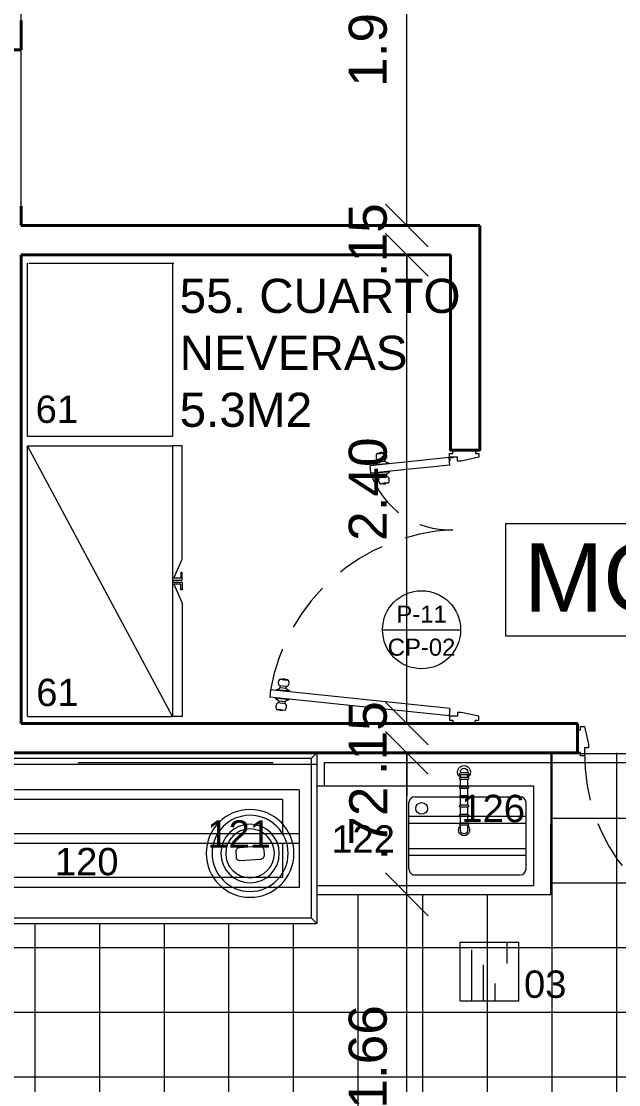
# Model space of a CAD drawing. Header units: inches. Extents: x 99003 to 99155, y 101852 to 101926.
# Drawn here: x 99047.94 to 99051, y 101909.7 to 101915.15 of the extents above; entities that cross this region are included whole.
import ezdxf
from ezdxf.enums import TextEntityAlignment as Align

# ---------------------------------------------------------------- set-up
doc = ezdxf.new("R2010")
doc.units = ezdxf.units.IN
doc.header["$MEASUREMENT"] = 0
doc.linetypes.add('DASHDOTX2', pattern=[2, 1, -0.5, 0, -0.5])
doc.linetypes.add('HIDDEN', pattern=[0.375, 0.25, -0.125])
for name, color, linetype, lineweight in [('5- 0.18 (muebles fijos)', 3, 'Continuous', 18), ('A_ACHU-1', 253, 'Continuous', 0), ('A_CARP-MAD', 46, 'Continuous', 18), ('A_EJES', 75, 'DASHDOTX2', 5), ('A_MUEB-FIJO', 3, 'Continuous', 15), ('A_MURO', 7, 'Continuous', 40), ('A_PISO-ACHU', 251, 'Continuous', 0), ('A_PROY', 16, 'HIDDEN', 5), ('A_PUER', 134, 'Continuous', 18), ('A_TEXT', 154, 'Continuous', 0), ('A_TEXT-DIM', 54, 'Continuous', 13), ('A_TEXT-IDEN', 5, 'Continuous', 18), ('A_TEXT-NOTA', 53, 'Continuous', 20), ('MOBILIARIO', 3, 'Continuous', 15)]:
    doc.layers.add(name, color=color, linetype=linetype, lineweight=lineweight)
doc.styles.add('ARIAL', font='arial.ttf')
doc.styles.add('DIM', font='arial.ttf')
doc.dimstyles.new('BAN_REP_1-125', dxfattribs={"dimtxt": 0.195, "dimasz": 0.2188, "dimexe": 0.15, "dimexo": 0.03, "dimgap": 0.1, "dimtad": 1, "dimzin": 4, "dimdsep": 46, "dimtxsty": 'ARIAL', "dimblk": 'OBLIQUE', "dimcen": 0.1, "dimse1": 1, "dimse2": 1, "dimclrd": 256, "dimclre": 256, "dimclrt": 256, "dimadec": 0, "dimazin": 0, "dimtfac": 1, "dimtix": 1, "dimtofl": 0, "dimtmove": 1, "dimatfit": 3, "dimldrblk": 'OPEN90', "dimfxl": 1, "dimtolj": 1, "dimtzin": 0, "dimlwd": -1, "dimlwe": -1, "dimarcsym": 0})

# ---------------------------------------------------------------- blocks, each defined once
blk = doc.blocks.new('MD-200-7C-flat-1')
at = {"color": 3}
for p, q in [((-12.4, 174.6), (1847.8, 307.1)), ((1847.8, 307.1), (1910, -565.7)), ((-12.4, 174.6), (49.7, -698.2)), ((1910, -565.7), (49.7, -698.2))]:
    blk.add_line(p, q, dxfattribs=at)
at = {"color": 4}
for p, q in [((19.6, 146.8), (1820, 275)), ((1820, 275), (1847.8, 307.1)), ((1820, 275), (1878, -537.9)), ((19.6, 146.8), (-12.4, 174.6)), ((19.6, 146.8), (77.5, -666.2)), ((1878, -537.9), (77.5, -666.2)), ((1878, -537.9), (1910, -565.7)), ((77.5, -666.2), (49.7, -698.2))]:
    blk.add_line(p, q, dxfattribs=at)
at = {"color": 4, "ltscale": 10}
blk.add_line((-8.2, 114.7), (1852.1, 247.2), dxfattribs=at)
blk = doc.blocks.new('VS')
at = {"color": 0, "linetype": 'ByBlock'}
for radius in [150, 125]:
    blk.add_circle((0, 0), radius, dxfattribs=at)
blk = doc.blocks.new('CUBO')
at = {"color": 0, "linetype": 'ByBlock'}
blk.add_lwpolyline([(-52.6, 32.8), (52.6, 32.8, -0.414214), (72.6, 12.8), (72.6, -12.8, -0.414214), (52.6, -32.8), (-52.6, -32.8, -0.414214), (-72.6, -12.8), (-72.6, 12.8, -0.414214)], format="xyb", close=True, dxfattribs=at)
for radius in [225, 195]:
    blk.add_circle((0, 0), radius, dxfattribs=at)
blk = doc.blocks.new('ES-$-1-SMV')
at = {"color": 0, "linetype": 'ByBlock'}
for p, q in [((0, 0), (0, -500)), ((0, 0), (1000, 0)), ((1000, 0), (1000, -500)), ((0, -225), (1000, -225)), ((0, -275), (1000, -275)), ((0, -500), (1000, -500))]:
    blk.add_line(p, q, dxfattribs=at)
at = {"color": 2, "linetype": 'ByBlock'}
for p, q in [((50, -50), (50, -225)), ((50, -50), (950, -50)), ((950, -50), (950, -225)), ((50, -275), (50, -450)), ((950, -275), (950, -450)), ((50, -450), (950, -450))]:
    blk.add_line(p, q, dxfattribs=at)
blk = doc.blocks.new('AGN-1402')
at = {"color": 4, "linetype": 'ByBlock'}
blk.add_line((0, -744), (1385, 0), dxfattribs=at)
at = {"color": 0, "linetype": 'ByBlock'}
for p, q in [((0, 0), (0, -744)), ((0, 0), (1385, 0)), ((1385, 0), (1385, -744)), ((1385, -744), (0, -744))]:
    blk.add_line(p, q, dxfattribs=at)
at = {"color": 4, "linetype": 'ByBlock'}
for points in [[(687, -744), (687, -794), (648.1, -794), (648.1, -786.5), (677, -786.5), (677, -750.5), (579.8, -794), (0, -794), (0, -744)], [(698, -744), (698, -794), (736.9, -794), (736.9, -786.5), (708, -786.5), (708, -750.5), (805.2, -794), (1385, -794), (1385, -744)]]:
    blk.add_lwpolyline(points, dxfattribs=at)
blk = doc.blocks.new('GF-6634-flat-1')
at = {"color": 3}
for p, q in [((-18.6, -4.9), (-18.3, -9.6)), ((-18.3, -9.6), (19.4, -6.9)), ((-17.6, -19), (20.1, -16.3)), ((-16.6, -33.1), (-17.6, -19)), ((-16.6, -33.1), (21.1, -30.4)), ((-15.9, -42.6), (21.8, -39.9)), ((-13.2, -80.3), (-15.9, -42.6)), ((19.1, -2.2), (19.4, -6.9)), ((21.1, -30.4), (20.1, -16.3)), ((24.5, -77.6), (21.8, -39.9)), ((-13.2, -80.3), (24.5, -77.6)), ((-12.6, -89.7), (25.1, -87)), ((-9.9, -127.4), (-12.6, -89.7)), ((27.8, -124.7), (25.1, -87)), ((-9.9, -127.4), (27.8, -124.7)), ((-9.2, -136.8), (28.5, -134.1)), ((-6.5, -174.5), (-9.2, -136.8)), ((31.2, -171.8), (28.5, -134.1)), ((-6.5, -174.5), (31.2, -171.8)), ((-5.8, -183.9), (31.9, -181.2)), ((-3.2, -221.6), (-5.8, -183.9)), ((34.5, -218.9), (31.9, -181.2)), ((-3.2, -221.6), (34.5, -218.9)), ((-2.5, -231), (35.2, -228.4)), ((0.1, -266.8), (-2.5, -231)), ((0.1, -266.8), (37.8, -264.1)), ((37.8, -264.1), (35.2, -228.4)), ((0.7, -276.2), (38.4, -273.5)), ((2.6, -301.7), (0.7, -276.2)), ((40.3, -299), (38.4, -273.5))]:
    blk.add_line(p, q, dxfattribs=at)
for centre, radius, start, end in [((0.3, -3.5), 33.1, 308.9252, 239.2253), ((0.3, -3.5), 18.9, 4.0753, 184.0753), ((-17.9, -14.3), 4.72, 94.0753, 274.0753), ((-16.2, -37.8), 4.72, 94.0753, 274.0753), ((19.8, -11.6), 4.72, 274.0753, 94.0753), ((21.4, -35.2), 4.72, 274.0753, 94.0753), ((-12.9, -85), 4.72, 94.0753, 274.0753), ((24.8, -82.3), 4.72, 274.0753, 94.0753), ((-9.5, -132.1), 4.72, 94.0753, 274.0753), ((28.2, -129.4), 4.72, 274.0753, 94.0753), ((-6.2, -179.2), 4.72, 94.0753, 274.0753), ((31.5, -176.5), 4.72, 274.0753, 94.0753), ((-2.8, -226.3), 4.72, 94.0753, 274.0753), ((0.4, -271.5), 4.72, 94.0753, 274.0753), ((34.9, -223.6), 4.72, 274.0753, 94.0753), ((38.1, -268.8), 4.72, 274.0753, 94.0753), ((21.4, -300.4), 28.3, 135.8856, 52.2649), ((21.4, -300.4), 18.9, 184.0753, 4.0753)]:
    blk.add_arc(centre, radius, start, end, dxfattribs=at)
blk = doc.blocks.new('MR-120-7-D-flat-1')
at = {"color": 3}
for p, q in [((1197, 85.3), (0, 0)), ((1248.5, -637.9), (1197, 85.3)), ((0, 0), (12.1, -169.6)), ((51.5, -723.2), (1248.5, -637.9)), ((48.3, -678.3), (51.5, -723.2))]:
    blk.add_line(p, q, dxfattribs=at)
at = {"color": 2}
for p, q in [((43.4, -47), (1200.5, 35.4)), ((52, -166.7), (43.4, -47)), ((12.1, -169.6), (1119.3, -90.7)), ((1119.3, -90.7), (1155.5, -599.4)), ((516.8, -188.7), (1055.5, -150.4)), ((1111.7, -517.3), (1087.5, -178.2)), ((513.2, -559.9), (489, -220.8)), ((545.3, -587.7), (1083.9, -549.4)), ((48.3, -678.3), (1155.5, -599.4))]:
    blk.add_line(p, q, dxfattribs=at)
at = {"color": 4}
for p, q in [((494, -290.6), (1092.5, -248)), ((496.5, -325.5), (1095, -282.9)), ((505.7, -455.2), (1104.2, -412.6)), ((508.2, -490.1), (1106.7, -447.5))]:
    blk.add_line(p, q, dxfattribs=at)
blk.add_circle((556, -246.1), 30, dxfattribs=at)
at = {"color": 2}
for centre, start, end in [((1057.6, -180.3), 4.0753, 94.0753), ((519, -218.7), 94.0753, 184.0753), ((1081.7, -519.4), 274.0753, 4.0753), ((543.1, -557.8), 184.0753, 274.0753)]:
    blk.add_arc(centre, 30, start, end, dxfattribs=at)
blk = doc.blocks.new('I-30-30')
at = {"color": 0, "linetype": 'ByBlock'}
for p, q in [((0, 0), (0, -300)), ((0, 0), (300, 0)), ((300, 0), (300, -300)), ((0, -300), (300, -300))]:
    blk.add_line(p, q, dxfattribs=at)
at = {"color": 4, "linetype": 'ByBlock'}
for p, q in [((0, -60), (260, -60)), ((0, -120), (183.7, -120)), ((0, -180), (87.9, -180)), ((190.9, -240), (300, -240))]:
    blk.add_line(p, q, dxfattribs=at)
blk = doc.blocks.new('_Oblique')
at = {"color": 0, "linetype": 'ByBlock', "lineweight": -2}
blk.add_line((-0.5, -0.5), (0.5, 0.5), dxfattribs=at)
blk = doc.blocks.new('*D324')
at = {"layer": 'A_TEXT-DIM', "transparency": 16777216}
blk.add_line((99049.9188, 101909.0096), (99049.9188, 101910.6744), dxfattribs=at)
at = {"layer": 'DEFPOINTS', "color": 0, "transparency": 16777216}
for p in [(99049.9188, 101910.6744), (99050.0572, 101910.6744), (99049.5923, 101909.0096)]:
    blk.add_point(p, dxfattribs=at)
at = {"layer": 'A_TEXT-DIM', "transparency": 16777216, "xscale": 0.2188, "yscale": 0.2188, "zscale": 0.2188}
for p, rotation in [((99049.9188, 101910.6744), 90), ((99049.9188, 101909.0096), 270)]:
    blk.add_blockref('_Oblique', p, dxfattribs=dict(at, rotation=rotation))
at = {"layer": 'A_TEXT-DIM', "transparency": 16777216, "insert": (99049.7193, 101909.842), "char_height": 0.195, "attachment_point": 5, "rotation": 90, "style": 'ARIAL'}
blk.add_mtext('\\A1;1.66', dxfattribs=at)
blk = doc.blocks.new('_Open90')
at = {"color": 0, "linetype": 'ByBlock', "lineweight": -2}
for p, q in [((-0.5, 0.5), (0, 0)), ((0, 0), (-1, 0)), ((0, 0), (-0.5, -0.5))]:
    blk.add_line(p, q, dxfattribs=at)
blk = doc.blocks.new('*D325')
at = {"layer": 'A_TEXT-DIM', "transparency": 16777216}
blk.add_line((99049.9188, 101910.6744), (99049.9188, 101911.3994), dxfattribs=at)
at = {"layer": 'DEFPOINTS', "color": 0, "transparency": 16777216}
for p in [(99049.9188, 101911.3994), (99050.017, 101911.3994), (99050.0572, 101910.6744)]:
    blk.add_point(p, dxfattribs=at)
at = {"layer": 'A_TEXT-DIM', "transparency": 16777216, "xscale": 0.2188, "yscale": 0.2188, "zscale": 0.2188}
for p, rotation in [((99049.9188, 101911.3994), 90), ((99049.9188, 101910.6744), 270)]:
    blk.add_blockref('_Oblique', p, dxfattribs=dict(at, rotation=rotation))
at = {"layer": 'A_TEXT-DIM', "transparency": 16777216, "insert": (99049.7209, 101911.0369), "char_height": 0.195, "attachment_point": 5, "rotation": 90, "style": 'ARIAL'}
blk.add_mtext('\\A1;.72', dxfattribs=at)
blk = doc.blocks.new('*D326')
at = {"layer": 'A_TEXT-DIM', "transparency": 16777216}
for p, q in [((99049.9188, 101911.5494), (99049.9188, 101911.7682)), ((99049.9188, 101911.3994), (99049.9188, 101911.1806))]:
    blk.add_line(p, q, dxfattribs=at)
at = {"layer": 'DEFPOINTS', "color": 0, "transparency": 16777216}
for p in [(99049.9188, 101911.5494), (99050.0393, 101911.5494), (99050.017, 101911.3994)]:
    blk.add_point(p, dxfattribs=at)
at = {"layer": 'A_TEXT-DIM', "transparency": 16777216, "xscale": 0.2188, "yscale": 0.2188, "zscale": 0.2188}
for p, rotation in [((99049.9188, 101911.5494), 270), ((99049.9188, 101911.3994), 90)]:
    blk.add_blockref('_Oblique', p, dxfattribs=dict(at, rotation=rotation))
at = {"layer": 'A_TEXT-DIM', "transparency": 16777216, "insert": (99049.7193, 101911.4744), "char_height": 0.195, "attachment_point": 5, "rotation": 90, "style": 'ARIAL'}
blk.add_mtext('\\A1;.15', dxfattribs=at)
blk = doc.blocks.new('*D327')
at = {"layer": 'A_TEXT-DIM', "transparency": 16777216}
blk.add_line((99049.9188, 101911.5494), (99049.9188, 101913.9494), dxfattribs=at)
at = {"layer": 'DEFPOINTS', "color": 0, "transparency": 16777216}
for p in [(99049.9188, 101913.9494), (99050.0393, 101913.9494), (99050.0393, 101911.5494)]:
    blk.add_point(p, dxfattribs=at)
at = {"layer": 'A_TEXT-DIM', "transparency": 16777216, "xscale": 0.2188, "yscale": 0.2188, "zscale": 0.2188}
for p, rotation in [((99049.9188, 101913.9494), 90), ((99049.9188, 101911.5494), 270)]:
    blk.add_blockref('_Oblique', p, dxfattribs=dict(at, rotation=rotation))
at = {"layer": 'A_TEXT-DIM', "transparency": 16777216, "insert": (99049.7193, 101912.7494), "char_height": 0.195, "attachment_point": 5, "rotation": 90, "style": 'ARIAL'}
blk.add_mtext('\\A1;2.40', dxfattribs=at)
blk = doc.blocks.new('*D328')
at = {"layer": 'A_TEXT-DIM', "transparency": 16777216}
for p, q in [((99049.9188, 101914.0994), (99049.9188, 101914.3182)), ((99049.9188, 101913.9494), (99049.9188, 101913.7306))]:
    blk.add_line(p, q, dxfattribs=at)
at = {"layer": 'DEFPOINTS', "color": 0, "transparency": 16777216}
for p in [(99049.9188, 101914.0994), (99050.075, 101914.0994), (99050.0393, 101913.9494)]:
    blk.add_point(p, dxfattribs=at)
at = {"layer": 'A_TEXT-DIM', "transparency": 16777216, "xscale": 0.2188, "yscale": 0.2188, "zscale": 0.2188}
for p, rotation in [((99049.9188, 101914.0994), 270), ((99049.9188, 101913.9494), 90)]:
    blk.add_blockref('_Oblique', p, dxfattribs=dict(at, rotation=rotation))
at = {"layer": 'A_TEXT-DIM', "transparency": 16777216, "insert": (99049.7193, 101914.0244), "char_height": 0.195, "attachment_point": 5, "rotation": 90, "style": 'ARIAL'}
blk.add_mtext('\\A1;.15', dxfattribs=at)
blk = doc.blocks.new('*D329')
at = {"layer": 'A_TEXT-DIM', "transparency": 16777216}
blk.add_line((99049.9188, 101914.0994), (99049.9188, 101916.0494), dxfattribs=at)
at = {"layer": 'DEFPOINTS', "color": 0, "transparency": 16777216}
for p in [(99049.9188, 101916.0494), (99050.075, 101916.0494), (99050.075, 101914.0994)]:
    blk.add_point(p, dxfattribs=at)
at = {"layer": 'A_TEXT-DIM', "transparency": 16777216, "xscale": 0.2188, "yscale": 0.2188, "zscale": 0.2188}
for p, rotation in [((99049.9188, 101916.0494), 90), ((99049.9188, 101914.0994), 270)]:
    blk.add_blockref('_Oblique', p, dxfattribs=dict(at, rotation=rotation))
at = {"layer": 'A_TEXT-DIM', "transparency": 16777216, "insert": (99049.7193, 101915.0744), "char_height": 0.195, "attachment_point": 5, "rotation": 90, "style": 'ARIAL'}
blk.add_mtext('\\A1;1.95', dxfattribs=at)
blk = doc.blocks.new('puerta mad 1mt')
at = {"layer": '5- 0.18 (muebles fijos)'}
blk.add_line((0.1553, 0.9898), (0.1553, 0.9898), dxfattribs=at)
at = {"layer": 'A_ACHU-1'}
for p, q in [((0.0483, 0.9343), (0.0494, 0.9455)), ((0.0483, 0.9343), (0.0509, 0.934)), ((0.0494, 0.9455), (0.0521, 0.9453)), ((0.0494, 0.9197), (0.0509, 0.934)), ((0.0509, 0.934), (0.0535, 0.9595)), ((0.0842, 0.9161), (0.0884, 0.9559)), ((0.0978, 0.9502), (0.0879, 0.9512)), ((0.0944, 0.9176), (0.098, 0.9524)), ((0.101, 0.9521), (0.098, 0.9524)), ((0.1118, 0.9685), (0.101, 0.9521)), ((0.1045, 0.8989), (0.1118, 0.9685)), ((0.1148, 0.9682), (0.1118, 0.9685)), ((0.1148, 0.9682), (0.1118, 0.9685)), ((0.1483, 0.8943), (0.1556, 0.964)), ((0.1526, 0.9643), (0.1556, 0.964)), ((0.1526, 0.9643), (0.1556, 0.964)), ((0.1556, 0.964), (0.1628, 0.9456)), ((0.162, 0.9105), (0.1657, 0.9453)), ((0.1628, 0.9456), (0.1657, 0.9453)), ((0.1654, 0.9431), (0.1754, 0.9421)), ((0.1717, 0.907), (0.1759, 0.9468)), ((0.208, 0.9176), (0.2107, 0.9431)), ((0.2118, 0.9286), (0.2092, 0.9289)), ((0.2107, 0.9173), (0.2118, 0.9286)), ((0.0946, 0.9197), (0.0847, 0.9208)), ((0.0973, 0.9173), (0.0944, 0.9176)), ((0.1045, 0.8989), (0.0973, 0.9173)), ((0.1075, 0.8986), (0.1045, 0.8989)), ((0.1453, 0.8946), (0.1483, 0.8943)), ((0.1483, 0.8943), (0.1591, 0.9108)), ((0.1591, 0.9108), (0.162, 0.9105)), ((0.1623, 0.9127), (0.1722, 0.9116)), ((0.2065, 0.9033), (0.208, 0.9176)), ((0.2107, 0.9173), (0.208, 0.9176)), ((0.0213, 0.057), (0.0199, 0.057)), ((0.0214, 0.0735), (0.0213, 0.057)), ((0.0214, 0.0735), (0.0218, 0.0785)), ((0.0215, 0.0755), (0.038, 0.0741)), ((0.0216, 0.0765), (0.0307, 0.0757)), ((0.0381, 0.0751), (0.038, 0.0741))]:
    blk.add_line(p, q, dxfattribs=at)
blk.add_circle((0.0215, 0.075), 0.00188, dxfattribs=at)
for centre, radius, start, end in [((-0.0402, 0.9492), 0.0943, 341.7975, 6.2754), ((0.0692, 0.9411), 0.0242, 37.6393, 130.4336), ((0.1916, 0.9284), 0.0242, 37.6393, 130.4336), ((0.3003, 0.9136), 0.0943, 161.7975, 186.2754), ((0.0685, 0.9345), 0.0242, 217.6393, 310.4336), ((0.1909, 0.9217), 0.0242, 217.6393, 310.4336), ((0.0215, 0.075), 0.000938, 85, 265), ((0.0215, 0.075), 0.000937, 265, 85)]:
    blk.add_arc(centre, radius, start, end, dxfattribs=at)
at = {"layer": 'A_CARP-MAD'}
for points in [[(-0.017, -0.058), (0, -0.058), (0, -0.075), (0.02, -0.075), (0.04, 0.015), (0.04, 0.035), (0.02, 0.035), (0.02, 0.075), (0, 0.075), (0, 0.058), (-0.017, 0.058)], [(0.983, -0.058), (0.966, -0.058), (0.966, -0.075), (0.946, -0.075), (0.926, 0.015), (0.926, 0.035), (0.946, 0.035), (0.946, 0.075), (0.966, 0.075), (0.966, 0.058), (0.983, 0.058)]]:
    blk.add_lwpolyline(points, close=True, dxfattribs=at)
at = {"layer": 'A_PROY'}
blk.add_arc((0.0162, 0.0728), 0.9299, 358.9025, 81.3874, dxfattribs=at)
at = {"layer": 'A_PUER'}
for p, q in [((0.0216, 0.0765), (0.1176, 0.9956)), ((0.0595, 0.0732), (0.1555, 0.9923)), ((0.1555, 0.9923), (0.1176, 0.9956)), ((0.0595, 0.0732), (0.0216, 0.0765))]:
    blk.add_line(p, q, dxfattribs=at)
blk = doc.blocks.new('puerta 11')
at = {"layer": '5- 0.18 (muebles fijos)'}
for p, q in [((-1.2277, 0.9898), (-1.2277, 0.9898)), ((-0.1186, 0.4761), (-0.1186, 0.4761))]:
    blk.add_line(p, q, dxfattribs=at)
at = {"layer": 'A_ACHU-1'}
for p, q in [((-1.3347, 0.9343), (-1.3336, 0.9455)), ((-1.3347, 0.9343), (-1.3321, 0.934)), ((-1.3336, 0.9455), (-1.3309, 0.9453)), ((-1.3336, 0.9197), (-1.3321, 0.934)), ((-1.3321, 0.934), (-1.3295, 0.9595)), ((-1.2988, 0.9161), (-1.2946, 0.9559)), ((-1.2852, 0.9502), (-1.2951, 0.9512)), ((-1.2886, 0.9176), (-1.285, 0.9524)), ((-1.282, 0.9521), (-1.285, 0.9524)), ((-1.2712, 0.9685), (-1.282, 0.9521)), ((-1.2785, 0.8989), (-1.2712, 0.9685)), ((-1.2682, 0.9682), (-1.2712, 0.9685)), ((-1.2682, 0.9682), (-1.2712, 0.9685)), ((-1.2347, 0.8943), (-1.2274, 0.964)), ((-1.2304, 0.9643), (-1.2274, 0.964)), ((-1.2304, 0.9643), (-1.2274, 0.964)), ((-1.2274, 0.964), (-1.2202, 0.9456)), ((-1.221, 0.9105), (-1.2173, 0.9453)), ((-1.2202, 0.9456), (-1.2173, 0.9453)), ((-1.2176, 0.9431), (-1.2076, 0.9421)), ((-1.2113, 0.907), (-1.2071, 0.9468)), ((-1.175, 0.9176), (-1.1723, 0.9431)), ((-1.1712, 0.9286), (-1.1738, 0.9289)), ((-1.1723, 0.9173), (-1.1712, 0.9286)), ((-1.2884, 0.9197), (-1.2983, 0.9208)), ((-1.2857, 0.9173), (-1.2886, 0.9176)), ((-1.2785, 0.8989), (-1.2857, 0.9173)), ((-1.2755, 0.8986), (-1.2785, 0.8989)), ((-1.2377, 0.8946), (-1.2347, 0.8943)), ((-1.2347, 0.8943), (-1.2239, 0.9108)), ((-1.2239, 0.9108), (-1.221, 0.9105)), ((-1.2207, 0.9127), (-1.2108, 0.9116)), ((-1.1765, 0.9033), (-1.175, 0.9176)), ((-1.1723, 0.9173), (-1.175, 0.9176)), ((-0.1189, 0.4503), (-0.1261, 0.4319)), ((-0.1159, 0.4506), (-0.1189, 0.4503)), ((-0.1159, 0.4506), (-0.1189, 0.4503)), ((-0.1116, 0.3807), (-0.1189, 0.4503)), ((-0.0781, 0.4545), (-0.0751, 0.4548)), ((-0.0781, 0.4545), (-0.0751, 0.4548)), ((-0.0751, 0.4548), (-0.0643, 0.4384)), ((-0.0679, 0.3852), (-0.0751, 0.4548)), ((-0.0643, 0.4384), (-0.0614, 0.4387)), ((-0.0577, 0.4039), (-0.0614, 0.4387)), ((-0.0612, 0.4365), (-0.0512, 0.4375)), ((-0.0475, 0.4024), (-0.0517, 0.4422)), ((-0.0142, 0.4203), (-0.0169, 0.4459)), ((-0.1752, 0.4149), (-0.1725, 0.4152)), ((-0.174, 0.4036), (-0.1752, 0.4149)), ((-0.1714, 0.4039), (-0.174, 0.4294)), ((-0.174, 0.4036), (-0.1714, 0.4039)), ((-0.1699, 0.3897), (-0.1714, 0.4039)), ((-0.1351, 0.3933), (-0.1392, 0.4331)), ((-0.1288, 0.4294), (-0.1387, 0.4284)), ((-0.1256, 0.399), (-0.1356, 0.398)), ((-0.1261, 0.4319), (-0.129, 0.4316)), ((-0.1254, 0.3968), (-0.129, 0.4316)), ((-0.1225, 0.3971), (-0.1254, 0.3968)), ((-0.1116, 0.3807), (-0.1225, 0.3971)), ((-0.0708, 0.3849), (-0.0679, 0.3852)), ((-0.0679, 0.3852), (-0.0607, 0.4036)), ((-0.0607, 0.4036), (-0.0577, 0.4039)), ((-0.058, 0.4061), (-0.048, 0.4071)), ((-0.0128, 0.4319), (-0.0154, 0.4316)), ((-0.0116, 0.4206), (-0.0142, 0.4203)), ((-0.0127, 0.4061), (-0.0142, 0.4203)), ((-0.0116, 0.4206), (-0.0128, 0.4319)), ((-0.1086, 0.381), (-0.1116, 0.3807)), ((-1.3617, 0.057), (-1.3631, 0.057)), ((-1.3616, 0.0735), (-1.3617, 0.057)), ((-1.3616, 0.0735), (-1.3612, 0.0785)), ((-1.3615, 0.0755), (-1.345, 0.0741)), ((-1.3614, 0.0765), (-1.3523, 0.0757)), ((-1.3449, 0.0751), (-1.345, 0.0741)), ((-0.0551, 0.0751), (-0.055, 0.0741)), ((-0.0385, 0.0755), (-0.055, 0.0741)), ((-0.0386, 0.0765), (-0.0477, 0.0757)), ((-0.0384, 0.0735), (-0.0388, 0.0785)), ((-0.0384, 0.0735), (-0.0383, 0.057)), ((-0.0383, 0.057), (-0.0369, 0.057))]:
    blk.add_line(p, q, dxfattribs=at)
for centre in [(-1.3615, 0.075), (-0.0385, 0.075)]:
    blk.add_circle(centre, 0.00188, dxfattribs=at)
for centre, radius, start, end in [((-1.4232, 0.9492), 0.0943, 341.7975, 6.2754), ((-1.3138, 0.9411), 0.0242, 37.6393, 130.4336), ((-1.1914, 0.9284), 0.0242, 37.6393, 130.4336), ((-1.0827, 0.9136), 0.0943, 161.7975, 186.2754), ((-1.3145, 0.9345), 0.0242, 217.6393, 310.4336), ((-1.1921, 0.9217), 0.0242, 217.6393, 310.4336), ((-0.1549, 0.4147), 0.0242, 49.5664, 142.3607), ((-0.0326, 0.4275), 0.0242, 49.5664, 142.3607), ((0.0769, 0.4355), 0.0943, 173.7246, 198.2025), ((-0.2637, 0.4), 0.0943, 353.7246, 18.2025), ((-0.1542, 0.408), 0.0242, 229.5664, 322.3607), ((-0.0319, 0.4208), 0.0242, 229.5664, 322.3607), ((-1.3615, 0.075), 0.000938, 85, 265), ((-1.3615, 0.075), 0.000937, 265, 85), ((-0.0385, 0.075), 0.000937, 95, 275), ((-0.0385, 0.075), 0.000938, 275, 95)]:
    blk.add_arc(centre, radius, start, end, dxfattribs=at)
at = {"layer": 'A_CARP-MAD'}
for points in [[(-1.4, -0.058), (-1.383, -0.058), (-1.383, -0.075), (-1.363, -0.075), (-1.343, 0.015), (-1.343, 0.035), (-1.363, 0.035), (-1.363, 0.075), (-1.383, 0.075), (-1.383, 0.058), (-1.4, 0.058)], [(0, -0.058), (-0.017, -0.058), (-0.017, -0.075), (-0.037, -0.075), (-0.057, 0.015), (-0.057, 0.035), (-0.037, 0.035), (-0.037, 0.075), (-0.017, 0.075), (-0.017, 0.058), (0, 0.058)]]:
    blk.add_lwpolyline(points, close=True, dxfattribs=at)
at = {"layer": 'A_PROY'}
for centre, radius, start, end in [((-1.3983, 0.0164), 0.9907, 2.4077, 80.0702), ((0.0164, 0.0754), 0.4253, 108.544, 182.3422)]:
    blk.add_arc(centre, radius, start, end, dxfattribs=at)
at = {"layer": 'A_PUER'}
for p, q in [((-1.3614, 0.0765), (-1.2654, 0.9956)), ((-1.3235, 0.0732), (-1.2275, 0.9923)), ((-1.2275, 0.9923), (-1.2654, 0.9956)), ((-0.1188, 0.4786), (-0.081, 0.4819)), ((-0.0765, 0.0732), (-0.1188, 0.4786)), ((-0.0386, 0.0765), (-0.081, 0.4819)), ((-1.3235, 0.0732), (-1.3614, 0.0765)), ((-0.0765, 0.0732), (-0.0386, 0.0765))]:
    blk.add_line(p, q, dxfattribs=at)
blk = doc.blocks.new('A$C004831D2')
at = {"rotation": 90}
blk.add_blockref('puerta 11', (4.62, 9.35), dxfattribs=at)
blk = doc.blocks.new('A$C102E0823')
at = {"layer": 'A_MURO'}
blk.add_lwpolyline([(4.55, 10.35), (4.55, 9.35), (4.7, 9.35), (4.7, 10.5)], dxfattribs=at)
blk.add_blockref('A$C004831D2', (0, 0))
at = {"layer": 'A_PUER', "rotation": 180.0042664728493}
blk.add_blockref('puerta mad 1mt', (6.183, 7.8596), dxfattribs=at)
blk = doc.blocks.new('DETALLE DE PUERTAS')
at = {"layer": 'A_TEXT-IDEN'}
blk.add_line((-0.2, 0), (0.2, 0), dxfattribs=at)
blk.add_circle((0, 0), 0.2, dxfattribs=at)
at = {"layer": 'A_TEXT-NOTA', "linetype": 'Continuous', "style": 'ARIAL'}
for tag, p in [('#_PUERTA', (0, 0.0361)), ('DETALLE#', (0, -0.1331))]:
    blk.add_attdef(tag, text='', height=0.0875, dxfattribs=at).set_placement(p, align=Align.CENTER)

msp = doc.modelspace()

# ---------------------------------------------------------------- hatches: boundary and pattern name
at = {"layer": 'A_PISO-ACHU'}
h = msp.add_hatch(dxfattribs=at)
h.set_pattern_fill('NET', color=256, scale=2.65, angle=89.9993)
h.set_pattern_definition([(89.99933, (98926.11394, 101996.5282), (-0.33125, 3.9e-06), []), (179.99933, (98926.11394, 101996.5282), (-3.9e-06, -0.33125), [])])
h.paths.add_polyline_path([(99054.5422, 101903.5993), (99054.5422, 101903.63), (99054.5422, 101903.8832), (99054.5422, 101903.6587), (99054.5422, 101903.9494), (99052.6922, 101903.9494), (99052.5547, 101903.9494), (99052.2607, 101903.9494), (99052.0572, 101903.9493), (99045.5923, 101904.0551), (99045.3422, 101904.0551), (99045.3425, 101904.8395), (99046.0413, 101904.8393), (99046.0422, 101909.5995), (99045.8922, 101909.5995), (99045.8922, 101909.9828), (99045.3422, 101909.9828), (99045.3416, 101910.7995), (99047.5922, 101910.7995), (99047.5922, 101910.5245), (99049.4572, 101910.5244), (99049.4572, 101910.6744), (99050.6572, 101910.6744), (99050.6572, 101911.3994), (99051.7922, 101911.3994), (99051.7922, 101908.4494), (99049.5923, 101908.4494), (99049.5923, 101909.0096), (99048.2623, 101909.0096), (99048.2623, 101905.4494), (99049.5923, 101905.4494), (99049.5923, 101908.4494), (99051.7922, 101908.4494), (99051.7922, 101905.4494), (99051.9422, 101905.4494), (99051.9422, 101905.5494), (99054.5422, 101905.5494)])

# ---------------------------------------------------------------- linework, layer by layer
at = {"layer": 'A_EJES'}
msp.add_line((99044.0328, 101911.3495), (99058.7885, 101911.3495), dxfattribs=at)
at = {"layer": 'A_MUEB-FIJO'}
msp.add_line((99047.9738, 101913.0199), (99047.9738, 101913.9075), dxfattribs=at)
at = {"layer": 'A_MUEB-FIJO', "linetype": 'ByBlock'}
for p, q in [((99047.9803, 101913.9075), (99048.7243, 101913.9075)), ((99048.7178, 101913.9075), (99048.7178, 101913.0199)), ((99047.9738, 101913.0199), (99048.7178, 101913.0199))]:
    msp.add_line(p, q, dxfattribs=at)
at = {"layer": 'A_MURO'}
for p, q in [((99047.9422, 101914.9994), (99047.9422, 101915.1494)), ((99047.9422, 101914.9994), (99045.3422, 101914.9994)), ((99047.9422, 101914.0994), (99047.9422, 101914.1992)), ((99047.9422, 101914.0994), (99050.2922, 101914.0994)), ((99047.9422, 101913.9494), (99050.1422, 101913.9494)), ((99047.9422, 101911.5494), (99047.9422, 101913.9494)), ((99047.9422, 101911.5494), (99050.7922, 101911.5494)), ((99050.7922, 101911.3994), (99050.7922, 101911.5494)), ((99045.5922, 101911.3994), (99050.7922, 101911.3994))]:
    msp.add_line(p, q, dxfattribs=at)
at = {"layer": 'A_PISO-ACHU'}
msp.add_line((99047.9422, 101914.1992), (99047.9422, 101915.9492), dxfattribs=at)
at = {"layer": 'A_TEXT'}
msp.add_lwpolyline([(99050.4262, 101912.5743), (99053.1337, 101912.5743), (99053.1337, 101911.9971), (99050.4262, 101911.9971)], close=True, dxfattribs=at)

# ---------------------------------------------------------------- block references
msp.add_blockref('A$C102E0823', (99045.5922, 101903.5994))
at = {"color": 1}
msp.add_blockref('DETALLE DE PUERTAS', (99049.9939, 101912.0295), dxfattribs=at).add_auto_attribs({'#_PUERTA': 'P-11', 'DETALLE#': 'CP-02'})
at = {"layer": 'A_MUEB-FIJO', "lineweight": 9, "yscale": 0.001}
for name, p, xscale, zscale, rotation in [('MD-200-7C-flat-1', (99049.4572, 101911.2244), -0.001, 0.001, 4.074583333591741), ('MR-120-7-D-flat-1', (99049.4572, 101911.3994), 0.001, 0.001, 355.9240791455188), ('GF-6634-flat-1', (99050.2117, 101911.3046), -0.001, 0.001, 4.074583333591741), ('ES-$-1-SMV', (99049.3659, 101911.2099), -0.0017, 0.001700000000000001, 359.9993312395553), ('CUBO', (99049.1149, 101910.8841), -0.001, 0.001, 4.074583333591741), ('VS', (99049.1149, 101910.8841), -0.0009999999999999998, 0.001, 9.781704947786434)]:
    msp.add_blockref(name, p, dxfattribs=dict(at, xscale=xscale, zscale=zscale, rotation=rotation))
at = {"layer": 'MOBILIARIO', "xscale": 0.001, "yscale": 0.001, "zscale": 0.001, "rotation": 89.99933123955533}
for name, p in [('AGN-1402', (99047.9737, 101911.5859)), ('I-30-30', (99050.1919, 101910.1295))]:
    msp.add_blockref(name, p, dxfattribs=at)

# ---------------------------------------------------------------- texts
at = {"layer": 'A_TEXT', "style": 'DIM'}
for s, p in [('61  ', (99048.016, 101913.0887)), ('61  ', (99048.0191, 101911.6384)), ('126 ', (99050.1976, 101911.0442)), ('121 ', (99048.896, 101910.9138)), ('122 ', (99049.5311, 101910.8875)), ('120 ', (99048.1146, 101910.7721)), ('03  ', (99050.5188, 101910.1443))]:
    msp.add_text(s, height=0.14, dxfattribs=at).set_placement(p)
at = {"layer": 'A_TEXT', "attachment_point": 1, "style": 'DIM'}
for s, insert, char_height, width in [('55. CUARTO NEVERAS\\P5.3M2', (99048.7538, 101913.8269), 0.175, 2.003368), ('MODULO 3', (99050.5184, 101912.4714), 0.35, 4.964295)]:
    msp.add_mtext(s, dxfattribs=dict(at, insert=insert, char_height=char_height, width=width))

# ---------------------------------------------------------------- dimensions: what is measured, and where the dimension line sits
at = {"layer": 'A_TEXT-DIM'}
for base, p1, p2, picture, middle in [((99049.9188, 101916.0494), (99050.075, 101914.0994), (99050.075, 101916.0494), '*D329', (99049.7193, 101915.0744)), ((99049.9188, 101914.0994), (99050.0393, 101913.9494), (99050.075, 101914.0994), '*D328', (99049.7193, 101914.0244)), ((99049.9188, 101913.9494), (99050.0393, 101911.5494), (99050.0393, 101913.9494), '*D327', (99049.7193, 101912.7494)), ((99049.9188, 101911.5494), (99050.017, 101911.3994), (99050.0393, 101911.5494), '*D326', (99049.7193, 101911.4744)), ((99049.91883, 101911.39942), (99050.05722, 101910.67443), (99050.01696, 101911.39942), '*D325', (99049.72093, 101911.03692)), ((99049.9188, 101910.6744), (99049.5923, 101909.0096), (99050.0572, 101910.6744), '*D324', (99049.7193, 101909.842))]:
    dim = msp.add_linear_dim(base=base, p1=p1, p2=p2, angle=90, dimstyle='BAN_REP_1-125', dxfattribs=at)
    dim.commit()
    dim.dimension.update_dxf_attribs({"geometry": picture, "text_midpoint": middle})

doc.saveas('drawing.dxf')
